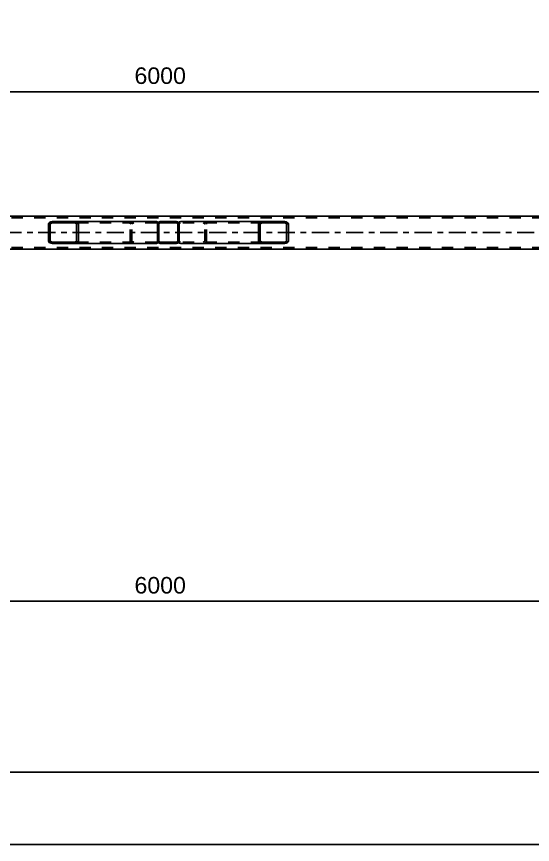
# Model space of a CAD drawing. Header units: millimetres. Extents: x -82 to 1107, y -546 to 295.
# Drawn here: x 495.1 to 584.4, y -318.5 to -175.1 of the extents above; entities that cross this region are included whole.
import ezdxf

# ---------------------------------------------------------------- set-up
doc = ezdxf.new("R2010")
doc.units = ezdxf.units.MM
doc.linetypes.add('DXK_LINE_DOT2', pattern=[3.9198, 1.9599, -1.9599])
doc.linetypes.add('DXK_LINE_DOT3', pattern=[5.9187, 2.979, -0.9799, 0.9799, -0.9799])
doc.styles.add('Arial', font='ARIAL.TTF', dxfattribs={"height": 0.2})

# ---------------------------------------------------------------- blocks, each defined once
blk = doc.blocks.new('Part-761553693-3906 - 3885')
at = {"linetype": 'Continuous'}
h = blk.add_hatch(dxfattribs=at)
h.set_pattern_fill('', scale=0.7, style=0, pattern_type=0)
h.set_pattern_definition([(45, (523.0176, -214.3821), (-1.5715, 1.5715), [])])
h.paths.add_polyline_path([(522.84, -214.42), (523.02, -214.38), (523.17, -214.28), (523.26, -214.13), (523.3, -213.96), (523.3, -211.1), (523.26, -210.93), (523.17, -210.78), (523.02, -210.68), (522.84, -210.65), (519.99, -210.65), (519.81, -210.68), (519.66, -210.78), (519.56, -210.93), (519.53, -211.1), (519.53, -213.96), (519.56, -214.13), (519.66, -214.28), (519.81, -214.38), (519.99, -214.42)])
h.paths.add_polyline_path([(519.9, -214.17), (519.82, -214.12), (519.77, -214.05), (519.76, -213.96), (519.76, -211.1), (519.77, -211.02), (519.82, -210.94), (519.9, -210.89), (519.99, -210.87), (522.84, -210.87), (522.93, -210.89), (523, -210.94), (523.05, -211.02), (523.07, -211.1), (523.07, -213.96), (523.05, -214.05), (523, -214.12), (522.93, -214.17), (522.84, -214.19), (519.99, -214.19)])
at = {"color": 7, "linetype": 'DXK_LINE_DOT2'}
for p, q in [((519.81, -210.68), (519.99, -210.65)), ((522.84, -210.65), (519.99, -210.65)), ((522.84, -210.65), (522.84, -210.65)), ((522.84, -210.65), (523.02, -210.68)), ((519.53, -211.1), (519.56, -210.93)), ((519.53, -213.96), (519.53, -211.1)), ((519.77, -211.02), (519.76, -211.1)), ((519.76, -213.96), (519.76, -211.1)), ((519.99, -210.87), (519.9, -210.89)), ((519.99, -210.87), (522.84, -210.87)), ((522.93, -210.89), (522.84, -210.87)), ((523.07, -211.1), (523.05, -211.02)), ((523.07, -213.96), (523.07, -211.1)), ((523.26, -210.93), (523.3, -211.1)), ((523.3, -213.96), (523.3, -211.1)), ((519.56, -214.13), (519.53, -213.96)), ((519.76, -213.96), (519.77, -214.05)), ((519.99, -214.42), (519.81, -214.38)), ((519.9, -214.17), (519.99, -214.19)), ((519.99, -214.19), (522.84, -214.19)), ((519.99, -214.42), (522.84, -214.42)), ((522.84, -214.19), (522.93, -214.17)), ((523.02, -214.38), (522.84, -214.42)), ((523.05, -214.05), (523.07, -213.96)), ((523.3, -213.96), (523.26, -214.13))]:
    blk.add_line(p, q, dxfattribs=at)
at = {"color": 2, "linetype": 'Continuous'}
for p, q in [((519.99, -210.65), (519.81, -210.68)), ((519.99, -210.65), (519.99, -210.65)), ((519.99, -210.65), (522.84, -210.65)), ((522.84, -210.65), (522.84, -210.65)), ((523.02, -210.68), (522.84, -210.65)), ((519.56, -210.93), (519.53, -211.1)), ((519.53, -211.1), (519.53, -211.1)), ((519.53, -213.96), (519.53, -211.1)), ((519.76, -211.1), (519.77, -211.02)), ((519.76, -211.1), (519.76, -211.1)), ((519.76, -213.96), (519.76, -211.1)), ((519.9, -210.89), (519.99, -210.87)), ((519.99, -210.87), (519.99, -210.87)), ((519.99, -210.87), (522.84, -210.87)), ((522.84, -210.87), (522.84, -210.87)), ((522.84, -210.87), (522.93, -210.89)), ((523.05, -211.02), (523.07, -211.1)), ((523.07, -211.1), (523.07, -211.1)), ((523.07, -213.96), (523.07, -211.1)), ((523.3, -211.1), (523.26, -210.93)), ((523.3, -211.1), (523.3, -211.1)), ((523.3, -213.96), (523.3, -211.1)), ((519.53, -213.96), (519.53, -213.96)), ((519.53, -213.96), (519.56, -214.13)), ((519.76, -213.96), (519.76, -213.96)), ((519.77, -214.05), (519.76, -213.96)), ((519.81, -214.38), (519.99, -214.42)), ((519.99, -214.19), (519.9, -214.17)), ((519.99, -214.19), (519.99, -214.19)), ((519.99, -214.19), (522.84, -214.19)), ((519.99, -214.42), (519.99, -214.42)), ((519.99, -214.42), (522.84, -214.42)), ((522.93, -214.17), (522.84, -214.19)), ((522.84, -214.19), (522.84, -214.19)), ((522.84, -214.42), (523.02, -214.38)), ((522.84, -214.42), (522.84, -214.42)), ((523.07, -213.96), (523.05, -214.05)), ((523.07, -213.96), (523.07, -213.96)), ((523.26, -214.13), (523.3, -213.96)), ((523.3, -213.96), (523.3, -213.96))]:
    blk.add_line(p, q, dxfattribs=at)
at = {"color": 7, "linetype": 'DXK_LINE_DOT2'}
for centre, radius, start, end in [((519.99, -211.1), 0.457, 112.5, 157.5), ((519.99, -211.1), 0.229, 112.5, 157.5), ((522.84, -211.1), 0.229, 22.5, 67.5), ((522.84, -211.1), 0.457, 22.5, 67.5), ((519.99, -213.96), 0.457, 202.5, 247.5), ((519.99, -213.96), 0.229, 202.5, 247.5), ((522.84, -213.96), 0.229, 292.5, 337.5), ((522.84, -213.96), 0.457, 292.5, 337.5)]:
    blk.add_arc(centre, radius, start, end, dxfattribs=at)
at = {"color": 2, "linetype": 'Continuous'}
for centre, radius, start, end in [((519.99, -211.1), 0.457, 112.5, 157.5), ((519.99, -211.1), 0.229, 112.5, 157.5), ((522.84, -211.1), 0.229, 22.5, 67.5), ((522.84, -211.1), 0.457, 22.5, 67.5), ((519.99, -213.96), 0.457, 202.5, 247.5), ((519.99, -213.96), 0.229, 202.5, 247.5), ((522.84, -213.96), 0.229, 292.5, 337.5), ((522.84, -213.96), 0.457, 292.5, 337.5)]:
    blk.add_arc(centre, radius, start, end, dxfattribs=at)
blk = doc.blocks.new('Part-761553693-3910 - 3885')
at = {"linetype": 'Continuous'}
h = blk.add_hatch(dxfattribs=at)
h.set_pattern_fill('', scale=0.7, style=0, pattern_type=0)
h.set_pattern_definition([(45, (505.4392, -214.3821), (-1.57154, 1.57154), [])])
h.paths.add_polyline_path([(505.2, -214.42), (505.44, -214.38), (505.64, -214.28), (505.78, -214.13), (505.83, -213.96), (505.83, -211.1), (505.78, -210.93), (505.64, -210.78), (505.44, -210.68), (505.2, -210.65), (501.28, -210.65), (501.04, -210.68), (500.83, -210.78), (500.7, -210.93), (500.65, -211.1), (500.65, -213.96), (500.7, -214.13), (500.83, -214.28), (501.04, -214.38), (501.28, -214.42)])
h.paths.add_polyline_path([(501.16, -214.17), (501.06, -214.12), (500.99, -214.05), (500.96, -213.96), (500.96, -211.1), (500.99, -211.02), (501.06, -210.94), (501.16, -210.89), (501.28, -210.87), (505.2, -210.87), (505.32, -210.89), (505.42, -210.94), (505.49, -211.02), (505.51, -211.1), (505.51, -213.96), (505.49, -214.05), (505.42, -214.12), (505.32, -214.17), (505.2, -214.19), (501.28, -214.19)])
at = {"color": 2, "linetype": 'Continuous'}
for p, q in [((501.28, -210.65), (501.04, -210.68)), ((501.28, -210.65), (505.2, -210.65)), ((519.34, -210.65), (505.2, -210.65)), ((505.44, -210.68), (505.2, -210.65)), ((519.34, -210.65), (519.53, -210.67)), ((500.7, -210.93), (500.65, -211.1)), ((500.65, -213.96), (500.65, -211.1)), ((500.96, -211.1), (500.99, -211.02)), ((500.96, -213.96), (500.96, -211.1)), ((501.16, -210.89), (501.28, -210.87)), ((501.28, -210.87), (505.2, -210.87)), ((505.2, -210.87), (505.32, -210.89)), ((505.49, -211.02), (505.51, -211.1)), ((505.51, -213.96), (505.51, -211.1)), ((505.83, -211.1), (505.78, -210.93)), ((505.83, -213.96), (505.83, -211.1)), ((519.53, -210.67), (519.53, -210.68)), ((519.53, -210.68), (519.53, -210.78)), ((519.53, -210.78), (519.53, -211.1)), ((500.65, -213.96), (500.7, -214.13)), ((500.99, -214.05), (500.96, -213.96)), ((501.04, -214.38), (501.28, -214.42)), ((501.28, -214.19), (501.16, -214.17)), ((501.28, -214.19), (505.2, -214.19)), ((501.28, -214.42), (505.2, -214.42)), ((505.32, -214.17), (505.2, -214.19)), ((505.2, -214.42), (505.44, -214.38)), ((519.34, -214.42), (505.2, -214.42)), ((505.51, -213.96), (505.49, -214.05)), ((505.78, -214.13), (505.83, -213.96)), ((519.34, -214.42), (519.53, -214.39)), ((519.53, -214.39), (519.53, -213.96))]:
    blk.add_line(p, q, dxfattribs=at)
at = {"color": 7, "linetype": 'DXK_LINE_DOT2'}
for p, q in [((505.2, -210.65), (501.28, -210.65)), ((515.18, -210.68), (515.42, -210.65)), ((519.34, -210.87), (501.28, -210.87)), ((514.8, -211.1), (514.84, -210.93)), ((514.8, -213.96), (514.8, -211.1)), ((515.13, -211.02), (515.11, -211.1)), ((515.11, -213.96), (515.11, -211.1)), ((515.42, -210.87), (515.3, -210.89)), ((519.46, -210.89), (519.34, -210.87)), ((519.53, -210.92), (519.46, -210.89)), ((519.53, -210.78), (519.53, -210.92)), ((519.53, -213.96), (519.53, -210.93)), ((519.34, -214.19), (501.28, -214.19)), ((505.2, -214.42), (501.28, -214.42)), ((514.84, -214.13), (514.8, -213.96)), ((515.11, -213.96), (515.13, -214.05)), ((515.42, -214.42), (515.18, -214.38)), ((515.3, -214.17), (515.42, -214.19)), ((519.34, -214.19), (519.46, -214.17)), ((519.46, -214.17), (519.53, -214.14))]:
    blk.add_line(p, q, dxfattribs=at)
at = {"color": 2, "linetype": 'Continuous'}
for centre, radius, start, end in [((501.18, -211.23), 0.573, 104.5547, 147.5895), ((501.23, -211.17), 0.286, 104.5547, 147.5895), ((505.25, -211.17), 0.286, 32.4105, 75.4453), ((505.3, -211.23), 0.573, 32.4105, 75.4453), ((501.18, -213.83), 0.573, 212.4105, 255.4453), ((501.23, -213.89), 0.286, 212.4105, 255.4453), ((505.25, -213.89), 0.286, 284.5547, 327.5895), ((505.3, -213.83), 0.573, 284.5547, 327.5895)]:
    blk.add_arc(centre, radius, start, end, dxfattribs=at)
at = {"color": 7, "linetype": 'DXK_LINE_DOT2'}
for centre, radius, start, end in [((515.33, -211.23), 0.573, 104.5547, 147.5896), ((515.37, -211.17), 0.286, 104.5547, 147.5896), ((515.33, -213.83), 0.573, 212.4104, 255.4453), ((515.37, -213.89), 0.286, 212.4104, 255.4453)]:
    blk.add_arc(centre, radius, start, end, dxfattribs=at)
blk = doc.blocks.new('Part-761553693-4023 - 3885')
at = {"color": 2, "linetype": 'Continuous'}
for p, q in [((664.75, -209.67), (-4.19, -209.67)), ((605.7, -215.39), (437.13, -215.39))]:
    blk.add_line(p, q, dxfattribs=at)
at = {"color": 7, "linetype": 'DXK_LINE_DOT2'}
for p, q in [((664.75, -209.96), (-4.19, -209.96)), ((664.75, -215.1), (-4.19, -215.1))]:
    blk.add_line(p, q, dxfattribs=at)
at = {"color": 7, "linetype": 'DXK_LINE_DOT3'}
blk.add_line((-4.19, -212.53), (664.75, -212.53), dxfattribs=at)
blk = doc.blocks.new('Part-761553693-8631 - 3885')
at = {"linetype": 'Continuous'}
h = blk.add_hatch(dxfattribs=at)
h.set_pattern_fill('', scale=0.7, style=0, pattern_type=0)
h.set_pattern_definition([(45, (541.7913, -214.3821), (-1.57154, 1.57154), [])])
h.paths.add_polyline_path([(541.55, -214.42), (541.79, -214.38), (541.99, -214.28), (542.13, -214.13), (542.18, -213.96), (542.18, -211.1), (542.13, -210.93), (541.99, -210.78), (541.79, -210.68), (541.55, -210.65), (537.63, -210.65), (537.39, -210.68), (537.19, -210.78), (537.05, -210.93), (537, -211.1), (537, -213.96), (537.05, -214.13), (537.19, -214.28), (537.39, -214.38), (537.63, -214.42)])
h.paths.add_polyline_path([(537.51, -214.17), (537.41, -214.12), (537.34, -214.05), (537.32, -213.96), (537.32, -211.1), (537.34, -211.02), (537.41, -210.94), (537.51, -210.89), (537.63, -210.87), (541.55, -210.87), (541.67, -210.89), (541.77, -210.94), (541.84, -211.02), (541.86, -211.1), (541.86, -213.96), (541.84, -214.05), (541.77, -214.12), (541.67, -214.17), (541.55, -214.19), (537.63, -214.19)])
at = {"color": 2, "linetype": 'Continuous'}
for p, q in [((523.3, -210.67), (523.48, -210.65)), ((537.63, -210.65), (523.48, -210.65)), ((537.63, -210.65), (537.39, -210.68)), ((537.63, -210.65), (541.55, -210.65)), ((541.79, -210.68), (541.55, -210.65)), ((523.3, -210.67), (523.3, -211.1)), ((537.05, -210.93), (537, -211.1)), ((537, -213.96), (537, -211.1)), ((537.32, -211.1), (537.34, -211.02)), ((537.32, -213.96), (537.32, -211.1)), ((537.51, -210.89), (537.63, -210.87)), ((537.63, -210.87), (541.55, -210.87)), ((541.55, -210.87), (541.67, -210.89)), ((541.84, -211.02), (541.86, -211.1)), ((541.86, -213.96), (541.86, -211.1)), ((542.18, -211.1), (542.13, -210.93)), ((542.18, -213.96), (542.18, -211.1)), ((523.3, -214.28), (523.3, -213.96)), ((523.3, -214.38), (523.3, -214.28)), ((523.3, -214.39), (523.3, -214.38)), ((523.48, -214.42), (523.3, -214.39)), ((537.63, -214.42), (523.48, -214.42)), ((537, -213.96), (537.05, -214.13)), ((537.34, -214.05), (537.32, -213.96)), ((537.39, -214.38), (537.63, -214.42)), ((537.63, -214.19), (537.51, -214.17)), ((537.63, -214.19), (541.55, -214.19)), ((537.63, -214.42), (541.55, -214.42)), ((541.67, -214.17), (541.55, -214.19)), ((541.55, -214.42), (541.79, -214.38)), ((541.86, -213.96), (541.84, -214.05)), ((542.13, -214.13), (542.18, -213.96))]:
    blk.add_line(p, q, dxfattribs=at)
at = {"color": 7, "linetype": 'DXK_LINE_DOT2'}
for p, q in [((527.41, -210.65), (527.65, -210.68)), ((541.55, -210.65), (537.63, -210.65)), ((523.36, -210.89), (523.3, -210.92)), ((523.3, -214.13), (523.3, -211.1)), ((523.48, -210.87), (523.36, -210.89)), ((541.55, -210.87), (523.48, -210.87)), ((527.53, -210.89), (527.41, -210.87)), ((527.72, -211.1), (527.7, -211.02)), ((527.72, -213.96), (527.72, -211.1)), ((527.99, -210.93), (528.03, -211.1)), ((528.03, -213.96), (528.03, -211.1)), ((523.3, -214.14), (523.36, -214.17)), ((523.3, -214.28), (523.3, -214.14)), ((523.36, -214.17), (523.48, -214.19)), ((541.55, -214.19), (523.48, -214.19)), ((527.41, -214.19), (527.53, -214.17)), ((527.65, -214.38), (527.41, -214.42)), ((527.7, -214.05), (527.72, -213.96)), ((528.03, -213.96), (527.99, -214.13)), ((541.55, -214.42), (537.63, -214.42))]:
    blk.add_line(p, q, dxfattribs=at)
for centre, radius, start, end in [((527.45, -211.17), 0.286, 32.4105, 75.4453), ((527.5, -211.23), 0.573, 32.4105, 75.4453), ((527.45, -213.89), 0.286, 284.5547, 327.5895), ((527.5, -213.83), 0.573, 284.5547, 327.5895)]:
    blk.add_arc(centre, radius, start, end, dxfattribs=at)
at = {"color": 2, "linetype": 'Continuous'}
for centre, radius, start, end in [((537.53, -211.23), 0.573, 104.5547, 147.5896), ((537.58, -211.17), 0.286, 104.5547, 147.5896), ((541.6, -211.17), 0.286, 32.4104, 75.4453), ((541.65, -211.23), 0.573, 32.4104, 75.4453), ((537.53, -213.83), 0.573, 212.4104, 255.4453), ((537.58, -213.89), 0.286, 212.4104, 255.4453), ((541.6, -213.89), 0.286, 284.5547, 327.5896), ((541.65, -213.83), 0.573, 284.5547, 327.5896)]:
    blk.add_arc(centre, radius, start, end, dxfattribs=at)
blk = doc.blocks.new('StraightDimension-761553693-29406 - 3885')
at = {"color": 7, "linetype": 'Continuous'}
for p, q in [((434.27, -208.67), (434.27, -175.75)), ((605.7, -208.67), (605.7, -175.75)), ((435.77, -187.56), (432.77, -188.76)), ((604.2, -188.76), (607.2, -187.56)), ((434.27, -188.16), (605.7, -188.16))]:
    blk.add_line(p, q, dxfattribs=at)
at = {"color": 0}
blk.add_wipeout([(525.03, -187.41), (525.03, -183.21), (514.94, -183.21), (514.94, -187.41)], dxfattribs=at)
at = {"color": 3, "style": 'Arial'}
blk.add_text('6000', height=2.865, dxfattribs=at).set_placement((515.54, -186.81))
at = {"color": 0, "linetype": 'Continuous'}
blk.add_wipeout([(605.1, -175.15), (600.9, -175.15), (600.9, -187.46), (605.1, -187.46)], dxfattribs=at)
at = {"color": 3, "linetype": 'Continuous', "style": 'Arial'}
blk.add_text('23166', height=2.865, rotation=90.0002, dxfattribs=at).set_placement((604.5, -186.86))
blk = doc.blocks.new('StraightDimension-761553693-29717 - 3885')
at = {"color": 7, "linetype": 'Continuous'}
for p, q in [((434.27, -216.39), (434.27, -288.79)), ((605.7, -216.39), (605.7, -288.79)), ((435.77, -275.77), (432.77, -276.97)), ((434.27, -276.37), (605.7, -276.37)), ((604.2, -276.97), (607.2, -275.77))]:
    blk.add_line(p, q, dxfattribs=at)
at = {"color": 0}
blk.add_wipeout([(525.03, -275.62), (525.03, -271.42), (514.94, -271.42), (514.94, -275.62)], dxfattribs=at)
at = {"color": 3, "style": 'Arial'}
blk.add_text('6000', height=2.865, dxfattribs=at).set_placement((515.54, -275.02))
at = {"color": 0, "linetype": 'Continuous'}
blk.add_wipeout([(605.1, -277.07), (600.9, -277.07), (600.9, -289.39), (605.1, -289.39)], dxfattribs=at)
at = {"color": 3, "linetype": 'Continuous', "style": 'Arial'}
blk.add_text('23166', height=2.865, rotation=90.0002, dxfattribs=at).set_placement((604.5, -288.79))
blk = doc.blocks.new('StraightDimension-761553693-29937 - 3885')
at = {"color": 7, "linetype": 'Continuous'}
blk.add_line((-17.14, -305.97), (677.71, -305.97), dxfattribs=at)
blk = doc.blocks.new('StraightDimension-761553693-29992 - 3885')
at = {"color": 7, "linetype": 'Continuous'}
blk.add_line((-17.86, -318.45), (678.43, -318.45), dxfattribs=at)

msp = doc.modelspace()

# ---------------------------------------------------------------- block references
for name in ['StraightDimension-761553693-29406 - 3885', 'Part-761553693-4023 - 3885', 'Part-761553693-3910 - 3885', 'Part-761553693-3906 - 3885', 'Part-761553693-8631 - 3885', 'StraightDimension-761553693-29717 - 3885']:
    msp.add_blockref(name, (0, 0))

# ---------------------------------------------------------------- next in the draw order: block references
msp.add_blockref('StraightDimension-761553693-29937 - 3885', (0, 0))

# ---------------------------------------------------------------- next in the draw order: block references
msp.add_blockref('StraightDimension-761553693-29992 - 3885', (0, 0))

doc.saveas('drawing.dxf')
